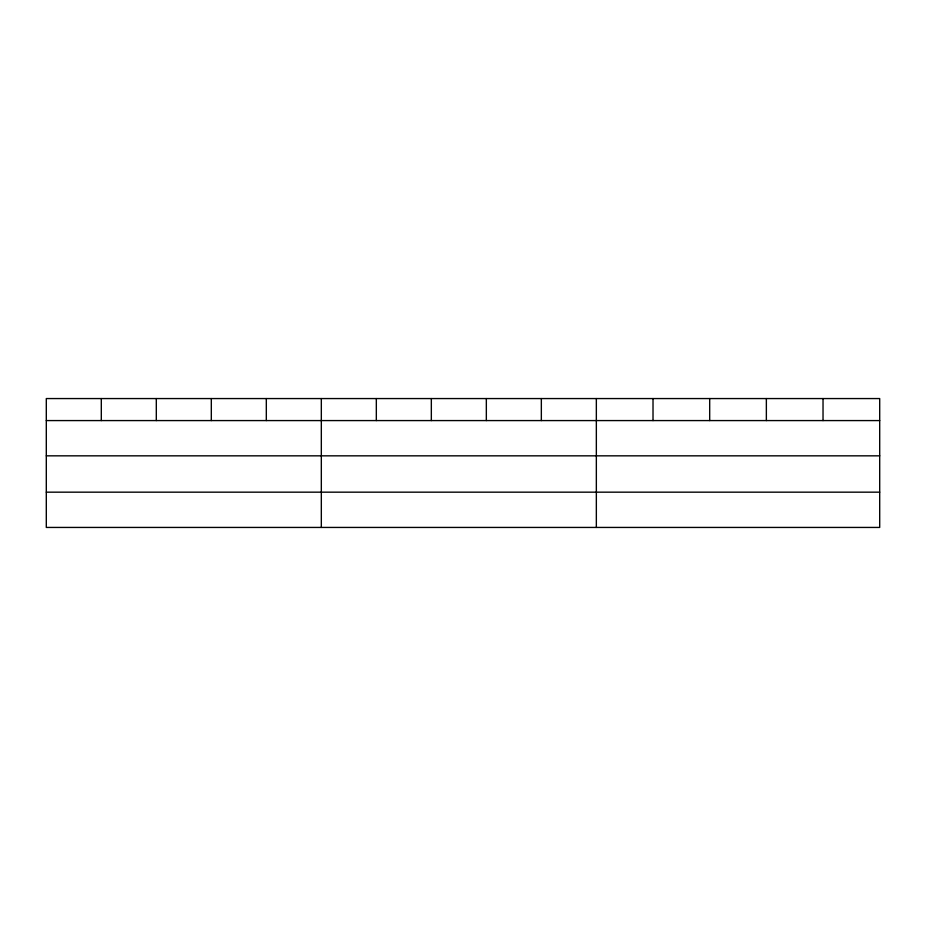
<?xml version="1.0" encoding="UTF-8"?>
<svg xmlns="http://www.w3.org/2000/svg" width="926" height="926" viewBox="0 0 926 926"><rect width="100%" height="100%" fill="white"/><g stroke="black" fill="none" stroke-linecap="round" stroke-linejoin="round"><path stroke-width="1.39" d="M879.7 455.835L879.7 398.562L46.3 398.562L46.3 527.438L879.7 527.438L879.7 455.835L46.3 455.835M46.3 420.578L879.7 420.578M46.3 492.169L879.7 492.169M823.029 398.562L823.029 420.578M766.358 398.562L766.358 420.578M709.686 398.562L709.686 420.578M653.015 398.562L653.015 420.578M596.344 398.562L596.344 527.438M541.34 398.562L541.34 420.578M486.335 398.562L486.335 420.578M431.331 398.562L431.331 420.578M376.326 398.562L376.326 420.578M321.322 398.562L321.322 527.438M266.318 398.562L266.318 420.578M211.313 398.562L211.313 420.578M156.309 398.562L156.309 420.578M101.304 398.562L101.304 420.578"/></g></svg>
